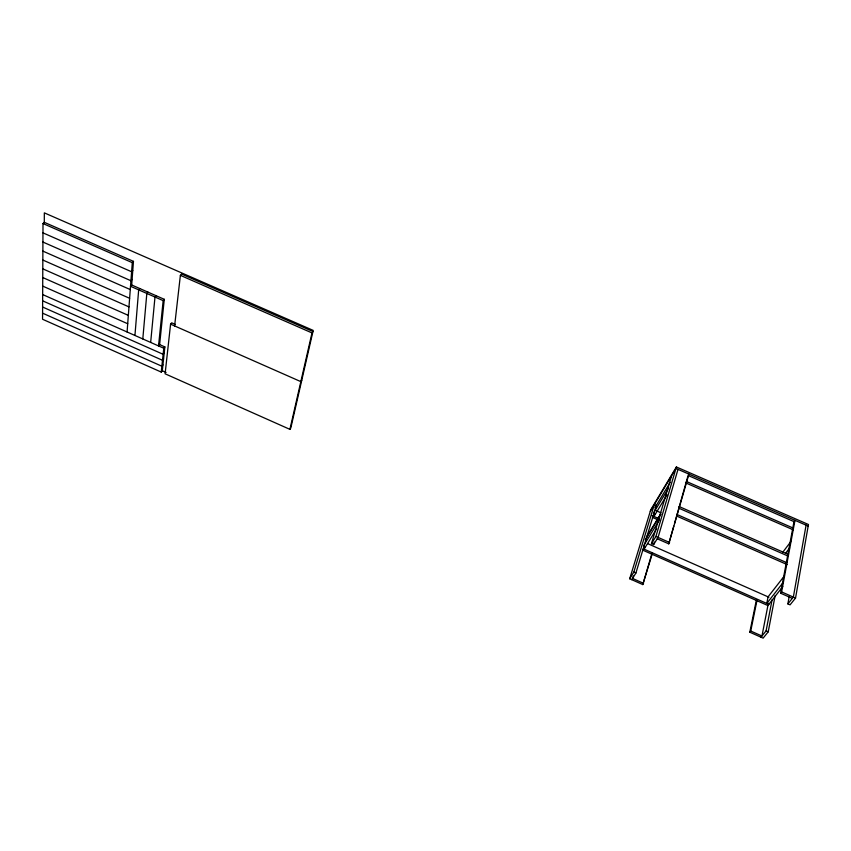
<?xml version="1.0" encoding="UTF-8"?>
<svg xmlns="http://www.w3.org/2000/svg" width="851" height="851" viewBox="0 0 851 851"><rect width="100%" height="100%" fill="white"/><g stroke="black" fill="none" stroke-linecap="round" stroke-linejoin="round"><path stroke-width="1.28" d="M131.618 285.745L133.469 261.363L44.284 222.313L43.007 223.547L42.55 319.253L161.233 372.078L162.296 370.749L164.86 346.921L158.807 344.24M44.284 223.377L44.337 212.867L313.2 330.401L290.819 427.947L289.914 429.361L165.105 373.802L170.583 324.157L171.679 322.827L175.327 324.433M127.086 331.986L132.299 262.661L133.469 261.363M134.937 335.464L138.67 289.861L139.809 288.553M142.798 338.953L146.829 293.446L147.957 292.138M150.659 342.432L154.988 297.031L156.116 295.722M163.169 300.626L158.531 345.921L159.616 344.602L164.286 299.307L131.671 284.968L130.522 286.276L163.169 300.626L164.286 299.307M161.233 372.078L163.786 348.25L164.86 346.921M174.615 325.933L180.38 275.362L181.508 274.033L312.945 331.507L311.987 332.922L289.914 429.361M789.281 596.051L787.866 603.88L790.058 604.848L795.547 598.062L808.45 524.503L676.396 466.976L650.738 509.823L629.697 578.754L642.792 584.584L652.43 553.193M806.088 525.163L793.345 597.094L787.866 603.88M780.59 593.2L781.612 591.913L794.983 520.323L794.004 521.631L780.59 593.2L792.313 598.37M756.379 600.019L749.795 632.208L763.113 638.133L768.219 631.825L775.155 595.519M761.007 637.197L766.091 630.878L772.091 599.785M768.336 603.338L761.953 636.016L750.731 631.027L749.795 632.208M750.731 631.027L757.039 600.115M657.238 538.768L668.758 543.842L673.769 526.12M674.492 523.588L687.736 476.741M668.758 543.842L688.927 474.113L688.097 475.475L794.132 521.684M642.792 584.584L652.015 553.182M678.002 469.358L658.078 537.417L653.632 544.566L651.483 543.619L671.62 475.698M653.632 544.566L654.366 542.055M651.483 543.619L655.919 536.46L676.396 466.976M644.856 546.65L644.101 549.15L656.632 528.811M654.664 514.068L653.951 516.451L667.024 494.856M633.293 575.936L632.538 578.435L643.579 583.35M631.761 579.68L635.91 573.021L656.312 505.409L654.345 504.547L633.825 572.095L629.697 578.754M650.292 511.302L675.96 468.465L808.173 526.067M654.962 507.664L670.205 482.326M653.345 513.302L668.439 488.283M646.388 537.258L660.642 513.93M645.239 539.917L660.855 514.376M643.462 545.991L659.419 519.982M301.775 380.216L300.839 381.631L170.583 324.157M782.782 552.225L790.802 541.651M785.601 553.214L789.622 547.938M784.409 575.882L768.07 596.849L766.783 603.433L783.165 582.51M782.814 586.573L767.9 605.54L642.516 550.044M162.924 364.877L161.86 366.217L42.582 313.168M163.562 358.952L162.498 360.292L42.603 307.03M164.211 352.974L163.137 354.303L42.635 300.829M132.096 279.436L130.937 280.734L42.922 242.056M132.777 270.469L131.607 271.756L42.965 232.866M686.353 481.453L793.058 528.014M685.512 482.804L793.292 529.843M180.38 275.362L311.987 332.922M43.007 223.547L132.299 262.661M679.034 506.505L788.345 554.416M678.587 508.079L788.037 556.065M676.694 514.366L786.898 562.734M677.056 516.238L787.111 564.564M656.185 510.696L661.004 512.823M651.972 515.578L659.238 518.78M652.419 517.376L657.259 519.504M42.869 251.109L130.277 289.574M42.827 260.044L129.618 298.297M655.919 536.46L669.62 542.502M781.612 591.913L795.547 598.062M42.795 268.852L128.969 306.892M647.611 543.608L768.91 597.211M42.752 277.543L128.341 315.37M643.282 548.789L768.847 604.348M42.71 286.106L127.714 323.742M42.667 294.563L163.786 348.25M633.825 572.095L635.91 573.021M766.091 630.878L768.219 631.825M162.435 370.813L166.073 372.43"/></g></svg>
